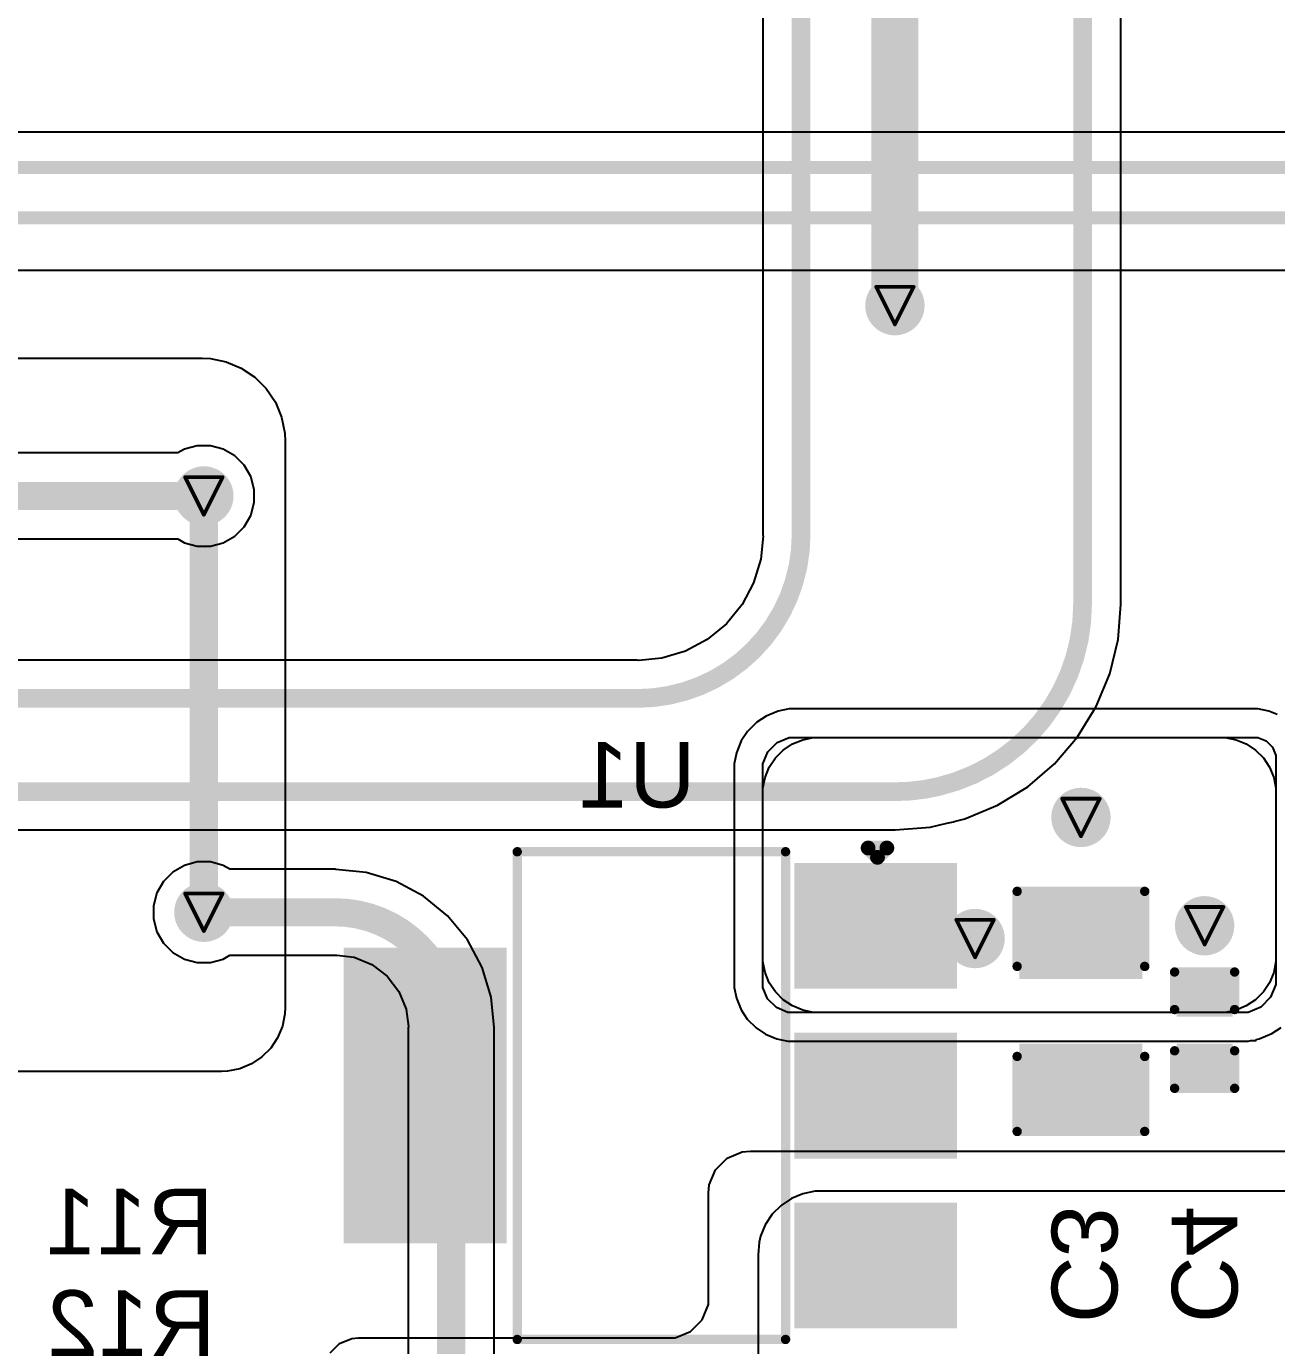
# Model space of a CAD drawing. Header units: inches. Extents: x -7 to 348, y -14 to 159.
# Drawn here: x 23.43 to 40.35, y 58.47 to 76.33 of the extents above; entities that cross this region are included whole.
import ezdxf

# ---------------------------------------------------------------- set-up
doc = ezdxf.new("R2010")
doc.units = ezdxf.units.IN
for name, color, linetype in [('Bottom Layer', 5, 'Continuous'), ('Bottom Overlay', 54, 'Continuous'), ('Bottom Paste', 16, 'Continuous'), ('Bottom Solder', 6, 'Continuous'), ('Drill Drawing', 1, 'Continuous'), ('Top Layer', 1, 'Continuous'), ('Via Holes', 16, 'Continuous')]:
    doc.layers.add(name, color=color, linetype=linetype)
doc.styles.add('Arial', font='', dxfattribs={"height": 0.2})
doc.styles.get('Arial').set_extended_font_data('Arial')

msp = doc.modelspace()

# ---------------------------------------------------------------- hatches: boundary and pattern name
at = {"layer": 'Bottom Layer'}
h = msp.add_hatch(color=5, dxfattribs=at)
edge = h.paths.add_edge_path()
edge.add_arc((35.18600532, 72.55207994), 0.2999994, 0, 360)
h = msp.add_hatch(color=5, dxfattribs=at)
edge = h.paths.add_edge_path()
edge.add_arc((25.8318, 69.9755141), 0.2999994, 0, 360)
h = msp.add_hatch(color=5, dxfattribs=at)
edge = h.paths.add_edge_path()
edge.add_arc((37.70402924, 65.62258656), 0.2999994, 0, 360)
for points in [[(35.9268649, 64.90591158999999), (35.9268649, 63.40591204999999), (33.92686382, 63.40591204999999), (33.92686382, 64.90591158999999)], [(38.46602924, 64.51999796), (38.46602924, 63.50399795999999), (36.94202924, 63.50399795999999), (36.94202924, 64.51999796)], [(29.8268771, 63.75591643), (29.8268771, 59.95591641), (27.82687602, 59.95591641), (27.82687602, 63.75591643)], [(39.69569911999999, 62.98330304), (39.06069912, 62.98330304), (39.06069912, 63.44050304), (39.69569911999999, 63.44050304)], [(35.92688522, 62.60591873), (35.92688522, 61.10591918999999), (33.92688414, 61.10591918999999), (33.92688414, 62.60591873)], [(38.46603686, 62.48799542), (38.46603686, 61.47199542), (36.94203686, 61.47199542), (36.94203686, 62.48799542)], [(39.69569911999999, 62.04349796), (39.06069912, 62.04349796), (39.06069912, 62.50069796), (39.69569911999999, 62.50069796)], [(35.92687506, 60.30591317), (35.92687506, 58.80591363), (33.92687398, 58.80591363), (33.92687398, 60.30591317)]]:
    msp.add_hatch(color=5, dxfattribs=at).paths.add_polyline_path(points)
h = msp.add_hatch(color=5, dxfattribs=at)
edge = h.paths.add_edge_path()
edge.add_arc((25.8318, 64.3382), 0.2999994, 0, 360)
h = msp.add_hatch(color=5, dxfattribs=at)
edge = h.paths.add_edge_path()
edge.add_arc((39.37819912, 64.15591182), 0.2999994, 0, 360)
h = msp.add_hatch(color=5, dxfattribs=at)
edge = h.paths.add_edge_path()
edge.add_arc((36.27119999999999, 63.9826), 0.2999994, 0, 360)
at = {"layer": 'Bottom Paste'}
for points in [[(35.9268649, 64.90591158999999), (35.9268649, 63.40591204999999), (33.92686382, 63.40591204999999), (33.92686382, 64.90591158999999)], [(38.46602924, 64.51999796), (38.46602924, 63.50399795999999), (36.94202924, 63.50399795999999), (36.94202924, 64.51999796)], [(29.8268771, 63.75591643), (29.8268771, 59.95591641), (27.82687602, 59.95591641), (27.82687602, 63.75591643)], [(39.69569911999999, 62.98330304), (39.06069912, 62.98330304), (39.06069912, 63.44050304), (39.69569911999999, 63.44050304)], [(35.92688522, 62.60591873), (35.92688522, 61.10591918999999), (33.92688414, 61.10591918999999), (33.92688414, 62.60591873)], [(38.46603686, 62.48799542), (38.46603686, 61.47199542), (36.94203686, 61.47199542), (36.94203686, 62.48799542)], [(39.69569911999999, 62.04349796), (39.06069912, 62.04349796), (39.06069912, 62.50069796), (39.69569911999999, 62.50069796)], [(35.92687506, 60.30591317), (35.92687506, 58.80591363), (33.92687398, 58.80591363), (33.92687398, 60.30591317)]]:
    msp.add_hatch(color=16, dxfattribs=at).paths.add_polyline_path(points)
at = {"layer": 'Bottom Solder'}
h = msp.add_hatch(color=6, dxfattribs=at)
edge = h.paths.add_edge_path()
edge.add_arc((35.18600532, 72.55207994), 0.4015993999999999, 0, 360)
h = msp.add_hatch(color=6, dxfattribs=at)
edge = h.paths.add_edge_path()
edge.add_arc((25.8318, 69.9755141), 0.4015993999999999, 0, 360)
h = msp.add_hatch(color=6, dxfattribs=at)
edge = h.paths.add_edge_path()
edge.add_arc((37.70402924, 65.62258656), 0.4015993999999999, 0, 360)
for points in [[(36.0284649, 65.00751159), (36.0284649, 63.30431204999999), (33.82526382, 63.30431204999999), (33.82526382, 65.00751159)], [(38.5360291, 64.58999782), (38.5360291, 63.4339981), (36.87202937999999, 63.4339981), (36.87202937999999, 64.58999782)], [(29.9284771, 63.85751643), (29.9284771, 59.85431641), (27.72527602, 59.85431641), (27.72527602, 63.85751643)], [(39.755699, 62.92330316), (39.00069924, 62.92330316), (39.00069924, 63.50050292), (39.755699, 63.50050292)], [(36.02848522, 62.70751873), (36.02848522, 61.00431919), (33.82528414, 61.00431919), (33.82528414, 62.70751873)], [(38.53603672, 62.55799528), (38.53603672, 61.40199556), (36.872037, 61.40199556), (36.872037, 62.55799528)], [(39.755699, 61.98349808), (39.00069924, 61.98349808), (39.00069924, 62.56069784), (39.755699, 62.56069784)], [(36.02847506, 60.40751316999999), (36.02847506, 58.70431363), (33.82527398, 58.70431363), (33.82527398, 60.40751316999999)]]:
    msp.add_hatch(color=6, dxfattribs=at).paths.add_polyline_path(points)
h = msp.add_hatch(color=6, dxfattribs=at)
edge = h.paths.add_edge_path()
edge.add_arc((25.8318, 64.3382), 0.4015993999999999, 0, 360)
h = msp.add_hatch(color=6, dxfattribs=at)
edge = h.paths.add_edge_path()
edge.add_arc((39.37819912, 64.15591182), 0.4015993999999999, 0, 360)
h = msp.add_hatch(color=6, dxfattribs=at)
edge = h.paths.add_edge_path()
edge.add_arc((36.27119999999999, 63.9826), 0.4015993999999999, 0, 360)
at = {"layer": 'Top Layer'}
h = msp.add_hatch(color=1, dxfattribs=at)
edge = h.paths.add_edge_path()
edge.add_arc((35.18600532, 72.55207994), 0.2999994, 0, 360)
h = msp.add_hatch(color=1, dxfattribs=at)
edge = h.paths.add_edge_path()
edge.add_arc((25.8318, 69.9755141), 0.2999994, 0, 360)
h = msp.add_hatch(color=1, dxfattribs=at)
edge = h.paths.add_edge_path()
edge.add_arc((37.70402924, 65.62258656), 0.2999994, 0, 360)
h = msp.add_hatch(color=1, dxfattribs=at)
edge = h.paths.add_edge_path()
edge.add_arc((25.8318, 64.3382), 0.2999994, 0, 360)
h = msp.add_hatch(color=1, dxfattribs=at)
edge = h.paths.add_edge_path()
edge.add_arc((39.37819912, 64.15591182), 0.2999994, 0, 360)
h = msp.add_hatch(color=1, dxfattribs=at)
edge = h.paths.add_edge_path()
edge.add_arc((36.27119999999999, 63.9826), 0.2999994, 0, 360)
at = {"layer": 'Via Holes'}
h = msp.add_hatch(color=7, dxfattribs=at)
edge = h.paths.add_edge_path()
edge.add_arc((35.18600532, 72.55207994), 0.1499997, 0, 360)
h = msp.add_hatch(color=7, dxfattribs=at)
edge = h.paths.add_edge_path()
edge.add_arc((25.8318, 69.9755141), 0.1499997, 0, 360)
h = msp.add_hatch(color=7, dxfattribs=at)
edge = h.paths.add_edge_path()
edge.add_arc((37.70402924, 65.62258656), 0.1499997, 0, 360)
h = msp.add_hatch(color=7, dxfattribs=at)
edge = h.paths.add_edge_path()
edge.add_arc((25.8318, 64.3382), 0.1499997, 0, 360)
h = msp.add_hatch(color=7, dxfattribs=at)
edge = h.paths.add_edge_path()
edge.add_arc((36.27119999999999, 63.9826), 0.1499997, 0, 360)
h = msp.add_hatch(color=7, dxfattribs=at)
edge = h.paths.add_edge_path()
edge.add_arc((39.37819912, 64.15591182), 0.1499997, 0, 360)

# ---------------------------------------------------------------- linework, layer by layer
at = {"layer": 'Bottom Layer'}
for p, q in [((73.29600784, 74.90110496), (10.34271236, 74.90110496)), ((43.36505678, 73.02994029999999), (-2.20068648, 73.02990474)), ((14.11923008, 71.84015096), (25.80960802, 71.84012555999999)), ((25.80960802, 71.84012555999999), (25.91964336, 71.83474329999999)), ((25.91964336, 71.83474329999999), (26.13549256, 71.79184269999999)), ((26.13549256, 71.79184269999999), (26.3388221, 71.70764932)), ((26.3388221, 71.70764932), (26.52181132, 71.58539404)), ((26.52181132, 71.58539404), (26.67742696, 71.42978094)), ((26.67742696, 71.42978094), (26.79968224, 71.24679426)), ((26.79968224, 71.24679426), (26.8838807, 71.04346725999999)), ((26.8838807, 71.04346725999999), (26.92678384, 70.82761805999999)), ((26.92678384, 70.82761805999999), (26.93216864, 70.71758272)), ((26.93216864, 70.71758272), (26.93218388, 70.71759033999999)), ((26.93218388, 70.71759033999999), (26.93219404, 65.02798779999999)), ((33.44173398, 66.9959417), (33.31571188, 66.91173307999999)), ((33.60433716, 67.06329488), (33.44173398, 66.9959417)), ((33.75299828, 67.09286555999999), (33.60433716, 67.06329488)), ((40.09922638, 67.09286555999999), (33.75299828, 67.09286555999999)), ((40.2478875, 67.06329488), (40.09922638, 67.09286555999999)), ((40.3599142, 67.01689162), (40.2478875, 67.06329488)), ((33.31571188, 66.91173307999999), (33.19126204, 66.78728324)), ((33.10705088, 66.66125352), (33.03970278, 66.49865541999999)), ((33.19126204, 66.78728324), (33.10705088, 66.66125352)), ((33.4659478, 66.51259748), (33.59039764, 66.63704732000001)), ((33.59039764, 66.63704732000001), (33.75299828, 66.7044005)), ((33.75299828, 66.7044005), (40.09922638, 66.7044005)), ((33.799653, 66.61767474), (33.93832938, 66.67511684)), ((33.93832938, 66.67511684), (34.08554524, 66.7044005)), ((34.08554524, 66.7044005), (34.16059716, 66.7044005)), ((34.16059716, 66.7044005), (34.16059716, 66.7044005)), ((34.16059716, 66.7044005), (39.58139912, 66.7044005)), ((39.58139912, 66.7044005), (39.6564485, 66.7044005)), ((39.6564485, 66.7044005), (39.80366436, 66.67511684)), ((39.80366436, 66.67511684), (39.94234074, 66.61767474)), ((40.09922638, 66.7044005), (40.21125308, 66.65799724)), ((40.21125308, 66.65799724), (40.29699586, 66.57225446)), ((33.03970278, 66.49865541999999), (33.01013209999999, 66.34999684)), ((33.39859716, 66.34999684), (33.4659478, 66.51259748)), ((33.56871112, 66.42814501999999), (33.67485009999999, 66.534284)), ((33.67485009999999, 66.534284), (33.799653, 66.61767474)), ((39.94234074, 66.61767474), (40.06714364, 66.534284)), ((40.06714364, 66.534284), (40.17328261999999, 66.42814501999999)), ((40.29699586, 66.57225446), (40.34339912, 66.46022776)), ((40.34339912, 66.46022776), (40.34339912, 66.3996005)), ((33.01013209999999, 66.34999684), (33.01013209999999, 63.32184693999999)), ((33.39859716, 66.26199854), (33.39859716, 66.34999684)), ((33.42787828, 66.16466573999999), (33.48532038, 66.30334212)), ((33.48532038, 66.30334212), (33.56871112, 66.42814501999999)), ((40.17328261999999, 66.42814501999999), (40.25667336, 66.30334212)), ((40.25667336, 66.30334212), (40.31411546, 66.16466573999999)), ((40.34339912, 66.3996005), (40.34339912, 63.45320303999999)), ((33.39859716, 63.40591078), (33.39859716, 66.26199854)), ((33.39859716, 66.01744988), (33.42787828, 66.16466573999999)), ((40.31411546, 66.16466573999999), (40.34339912, 66.01744988)), ((33.39859716, 65.94240049999999), (33.39859716, 66.01744988)), ((33.39859716, 63.74530304), (33.39859716, 65.94240049999999)), ((40.34339912, 66.01744988), (40.34339912, 65.94240049999999)), ((40.34339912, 65.94240049999999), (40.34339912, 65.94240049999999)), ((40.34339912, 65.94240049999999), (40.34339912, 63.74530304)), ((26.93219404, 65.02798779999999), (26.93215594, 63.04676747999999)), ((33.39859716, 63.74530304), (33.39859716, 63.74530304)), ((33.39859716, 63.67025111999999), (33.39859716, 63.74530304)), ((33.42787828, 63.52303525999999), (33.39859716, 63.67025111999999)), ((40.34339912, 63.67025111999999), (40.31411546, 63.52303525999999)), ((40.34339912, 63.74530304), (40.34339912, 63.67025111999999)), ((33.48532038, 63.38435888), (33.42787828, 63.52303525999999)), ((40.31411546, 63.52303525999999), (40.25667336, 63.38435888)), ((40.34339912, 63.45320303999999), (40.34339912, 63.35973358)), ((33.01013209999999, 63.32184693999999), (33.03970023999999, 63.17319344)), ((33.39859716, 63.32184693999999), (33.39859716, 63.40591078)), ((33.46293282, 63.16652086), (33.39859716, 63.32184693999999)), ((33.56871112, 63.25955597999999), (33.48532038, 63.38435888)), ((33.67485009999999, 63.153417), (33.56871112, 63.25955597999999)), ((40.17328261999999, 63.25955597999999), (40.06714364, 63.153417)), ((40.25667336, 63.38435888), (40.17328261999999, 63.25955597999999)), ((40.34339912, 63.35973358), (40.27186002, 63.18702374)), ((33.03970023999999, 63.17319344), (33.1040359, 63.01786736)), ((33.58181498, 63.0476387), (33.46293282, 63.16652086)), ((33.799653, 63.07002626), (33.67485009999999, 63.153417)), ((33.93832938, 63.01258416), (33.799653, 63.07002626)), ((39.94234074, 63.07002626), (39.80366436, 63.01258416)), ((40.06714364, 63.153417), (39.94234074, 63.07002626)), ((40.27186002, 63.18702374), (40.13967588, 63.05483959999999)), ((26.92801066, 62.96211944), (26.89500336, 62.79607202)), ((26.93215594, 63.04676747999999), (26.92801066, 62.96211944)), ((33.1040359, 63.01786736), (33.18824198, 62.89184018)), ((33.18824198, 62.89184018), (33.3071343, 62.77294786)), ((33.73714106, 62.98330304), (33.58181498, 63.0476387)), ((39.96696604, 62.98330304), (33.73714106, 62.98330304)), ((34.08554524, 62.98330304), (33.93832938, 63.01258416)), ((34.16059716, 62.98330304), (34.08554524, 62.98330304)), ((39.58139912, 62.98330304), (34.16059716, 62.98330304)), ((39.6564485, 62.98330304), (39.58139912, 62.98330304)), ((39.58139912, 62.98330304), (39.58139912, 62.98330304)), ((39.80366436, 63.01258416), (39.6564485, 62.98330304)), ((40.13967588, 63.05483959999999), (39.96696604, 62.98330304)), ((26.89500336, 62.79607202), (26.83022828, 62.63965628)), ((33.3071343, 62.77294786), (33.43315639999999, 62.68874432)), ((40.28833192, 62.69594268), (40.4143591, 62.78015129999999)), ((26.83022828, 62.63965628), (26.7361797, 62.49888948)), ((33.43315639999999, 62.68874432), (33.58848756, 62.62440611999999)), ((33.58848756, 62.62440611999999), (33.73714106, 62.59483797999999)), ((33.73714106, 62.59483797999999), (39.96696604, 62.59483797999999)), ((39.96696604, 62.59483797999999), (40.00449454, 62.60230303999999)), ((40.00449454, 62.60230303999999), (40.07669912, 62.60230303999999)), ((40.07669912, 62.6166642), (40.11562207999999, 62.62440611999999)), ((40.07669912, 62.60230303999999), (40.07669912, 62.6166642)), ((40.11562207999999, 62.62440611999999), (40.28833192, 62.69594268)), ((26.61646696, 62.37917673999999), (26.47570016, 62.28512816)), ((26.7361797, 62.49888948), (26.61646696, 62.37917673999999)), ((26.06859912, 62.18320050000001), (23.19047686, 62.18314716)), ((26.153237, 62.18734577999999), (26.06858896, 62.18320050000001)), ((26.06858896, 62.18320050000001), (26.06859912, 62.18320050000001)), ((26.31928442, 62.22035308), (26.153237, 62.18734577999999)), ((26.47570016, 62.28512816), (26.31928442, 62.22035308)), ((32.91450618, 61.00980686), (33.12012426, 61.0949629)), ((33.12012426, 61.0949629), (33.23140419999999, 61.10590776)), ((33.23140419999999, 61.10590776), (33.23140674, 61.10591283999999)), ((33.23140674, 61.10591283999999), (37.87435656, 61.10591538)), ((37.87435656, 61.10591538), (43.43171146, 61.10591538)), ((32.75714048, 60.85243354), (32.91450618, 61.00980686)), ((32.6719946, 60.64681292), (32.75714048, 60.85243354)), ((32.66105482, 60.53553298), (32.6719946, 60.64681292)), ((34.10648246, 60.55990936), (33.94071698, 60.5269427)), ((34.19098826, 60.55990428), (34.10648246, 60.55990936)), ((49.4850801, 60.55990174), (34.19098826, 60.55990428)), ((32.6610472, 59.13731377999999), (32.66105482, 60.53553298)), ((33.78456794, 60.46226922), (33.64403736, 60.36837303999999)), ((33.94071698, 60.5269427), (33.78456794, 60.46226922)), ((33.52452782, 60.24886349999999), (33.43063164, 60.10833292)), ((33.64403736, 60.36837303999999), (33.52452782, 60.24886349999999)), ((33.43063164, 60.10833292), (33.36595816, 59.95218388)), ((33.3501365, 59.87261583999999), (33.33299912, 59.70190751999999)), ((33.36595816, 59.95218388), (33.3501365, 59.87261583999999)), ((33.33299912, 59.70190751999999), (33.33299912, 54.70150604)), ((32.66104212, 59.13731124), (32.6610472, 59.13731377999999)), ((32.66105482, 59.02573158), (32.66104212, 59.13731124)), ((32.57566764, 58.81955978), (32.66105482, 59.02573158)), ((32.41787014, 58.66176482), (32.57566764, 58.81955978)), ((32.2116958, 58.57638272), (32.41787014, 58.66176482)), ((27.54262461999999, 58.37320558), (27.66877118, 58.49935468)), ((27.66877118, 58.49935468), (27.83359432, 58.56761718)), ((27.83359432, 58.56761718), (27.92279658, 58.57639287999999)), ((27.92279658, 58.57639287999999), (27.92279912, 58.57639795999999)), ((27.92279912, 58.57639795999999), (32.10011614, 58.57640049999999)), ((32.10011614, 58.57640049999999), (32.2116958, 58.57638272))]:
    msp.add_line(p, q, dxfattribs=at)
for points, const_width in [([(9.85873568, 74.422), (73.29600784, 74.422)], 0.1778), ([(11.12734884, 73.74020049999999), (56.082438, 73.74020049999999)], 0.1778), ([(25.8318, 64.3382), (25.8318, 69.9755141)], 0.3809999999999999)]:
    msp.add_lwpolyline(points, dxfattribs=dict(at, const_width=const_width))
at = {"layer": 'Bottom Layer', "const_width": 0.1905}
for points in [[(25.73655, 69.9755141, 1), (25.92705, 69.9755141, 1)], [(25.73655, 64.3382, 1), (25.92705, 64.3382, 1)]]:
    msp.add_lwpolyline(points, format="xyb", close=True, dxfattribs=at)
at = {"layer": 'Bottom Overlay'}
for points, const_width in [([(30.07346792, 65.15791896), (30.07347046, 58.55391388)], 0.127), ([(30.07346792, 65.15791896), (33.705673, 65.15791642)], 0.127), ([(33.70566538, 58.55391896), (33.705673, 65.15791642)], 0.127), ([(34.82326538, 65.20873166), (34.95027046, 65.08172404)], 0.1999996), ([(34.82326538, 65.20873166), (35.07726284, 65.20871642)], 0.1999996), ([(34.95027046, 65.08172404), (35.07726284, 65.20871642)], 0.1999996), ([(36.8404267, 64.62159034), (38.56761907999999, 64.62159288)], 0.127), ([(36.8404267, 64.62159034), (36.84043432, 63.60560049999999)], 0.127), ([(38.56761907999999, 64.62159288), (38.56763178, 63.60560304)], 0.127), ([(38.97179912, 63.5294005), (39.7845915, 63.52940812)], 0.127), ([(38.97179912, 63.02140812), (38.97179912, 63.5294005)], 0.127), ([(39.7845915, 63.52940812), (39.78459658, 63.02140557999999)], 0.127), ([(38.97179404, 62.46258779999999), (38.97179658, 61.95459542)], 0.127), ([(39.78458388, 62.46259796), (39.78459912, 61.95460558)], 0.127), ([(36.84042416, 62.38639034), (36.8404267, 61.37040304)], 0.127), ([(38.56763432, 61.37038271999999), (38.56764194, 62.38639034)], 0.127), ([(38.97179658, 61.95459542), (39.78459912, 61.95460558)], 0.127), ([(36.8404267, 61.37040304), (38.56763432, 61.37038271999999)], 0.127), ([(30.07347046, 58.55391388), (33.70566538, 58.55391896)], 0.127)]:
    msp.add_lwpolyline(points, dxfattribs=dict(at, const_width=const_width))
for points, const_width in [([(30.04171792, 65.15791896, 1), (30.10521792, 65.15791896, 1)], 0.0635), ([(30.04171792, 65.15791896, 1), (30.10521792, 65.15791896, 1)], 0.0635), ([(33.67392299999999, 65.15791642, 1), (33.73742299999999, 65.15791642, 1)], 0.0635), ([(33.67392299999999, 65.15791642, 1), (33.73742299999999, 65.15791642, 1)], 0.0635), ([(34.77326548, 65.20873166, 1), (34.87326528, 65.20873166, 1)], 0.0999998), ([(34.77326548, 65.20873166, 1), (34.87326528, 65.20873166, 1)], 0.0999998), ([(35.02726293999999, 65.20871642, 1), (35.12726274, 65.20871642, 1)], 0.0999998), ([(35.02726293999999, 65.20871642, 1), (35.12726274, 65.20871642, 1)], 0.0999998), ([(34.90027056, 65.08172404, 1), (35.00027036, 65.08172404, 1)], 0.0999998), ([(34.90027056, 65.08172404, 1), (35.00027036, 65.08172404, 1)], 0.0999998), ([(36.8086767, 64.62159034, 1), (36.8721767, 64.62159034, 1)], 0.0635), ([(36.8086767, 64.62159034, 1), (36.8721767, 64.62159034, 1)], 0.0635), ([(38.53586908, 64.62159288, 1), (38.59936908, 64.62159288, 1)], 0.0635), ([(38.53586908, 64.62159288, 1), (38.59936908, 64.62159288, 1)], 0.0635), ([(36.80868432, 63.60560049999999, 1), (36.87218432, 63.60560049999999, 1)], 0.0635), ([(38.53588178, 63.60560304, 1), (38.59938177999999, 63.60560304, 1)], 0.0635), ([(38.94004912, 63.5294005, 1), (39.00354912, 63.5294005, 1)], 0.0635), ([(38.94004912, 63.5294005, 1), (39.00354912, 63.5294005, 1)], 0.0635), ([(39.7528415, 63.52940812, 1), (39.8163415, 63.52940812, 1)], 0.0635), ([(39.7528415, 63.52940812, 1), (39.8163415, 63.52940812, 1)], 0.0635), ([(38.94004912, 63.02140812, 1), (39.00354912, 63.02140812, 1)], 0.0635), ([(39.75284658, 63.02140557999999, 1), (39.81634657999999, 63.02140557999999, 1)], 0.0635), ([(38.94004404, 62.46258779999999, 1), (39.00354404, 62.46258779999999, 1)], 0.0635), ([(39.75283388, 62.46259796, 1), (39.81633388, 62.46259796, 1)], 0.0635), ([(36.80867416, 62.38639034, 1), (36.87217416, 62.38639034, 1)], 0.0635), ([(38.53589194, 62.38639034, 1), (38.59939194, 62.38639034, 1)], 0.0635), ([(38.94004657999999, 61.95459542, 1), (39.00354658, 61.95459542, 1)], 0.0635), ([(38.94004657999999, 61.95459542, 1), (39.00354658, 61.95459542, 1)], 0.0635), ([(39.75284912, 61.95460558, 1), (39.81634912, 61.95460558, 1)], 0.0635), ([(39.75284912, 61.95460558, 1), (39.81634912, 61.95460558, 1)], 0.0635), ([(36.8086767, 61.37040304, 1), (36.8721767, 61.37040304, 1)], 0.0635), ([(36.8086767, 61.37040304, 1), (36.8721767, 61.37040304, 1)], 0.0635), ([(38.53588432, 61.37038271999999, 1), (38.59938432, 61.37038271999999, 1)], 0.0635), ([(38.53588432, 61.37038271999999, 1), (38.59938432, 61.37038271999999, 1)], 0.0635), ([(30.04172046, 58.55391388, 1), (30.10522046, 58.55391388, 1)], 0.0635), ([(30.04172046, 58.55391388, 1), (30.10522046, 58.55391388, 1)], 0.0635), ([(33.67391538, 58.55391896, 1), (33.73741537999999, 58.55391896, 1)], 0.0635), ([(33.67391538, 58.55391896, 1), (33.73741537999999, 58.55391896, 1)], 0.0635)]:
    msp.add_lwpolyline(points, format="xyb", close=True, dxfattribs=dict(at, const_width=const_width))
at = {"layer": 'Drill Drawing', "const_width": 0.0508}
for points in [[(34.93200532, 72.80607993999999), (35.44000532, 72.80607993999999)], [(34.93200532, 72.80607993999999), (35.18600532, 72.29807994)], [(35.18600532, 72.29807994), (35.44000532, 72.80607993999999)], [(25.5778, 70.22951409999999), (26.0858, 70.22951409999999)], [(25.5778, 70.22951409999999), (25.8318, 69.7215141)], [(25.8318, 69.7215141), (26.0858, 70.22951409999999)], [(37.45002923999999, 65.87658655999999), (37.95802923999999, 65.87658655999999)], [(37.45002923999999, 65.87658655999999), (37.70402924, 65.36858656)], [(37.70402924, 65.36858656), (37.95802923999999, 65.87658655999999)], [(25.5778, 64.5922), (26.0858, 64.5922)], [(25.5778, 64.5922), (25.8318, 64.0842)], [(25.8318, 64.0842), (26.0858, 64.5922)], [(39.12419912, 64.40991182), (39.63219912, 64.40991182)], [(39.12419912, 64.40991182), (39.37819912, 63.90191182)], [(39.37819912, 63.90191182), (39.63219912, 64.40991182)], [(36.0172, 64.2366), (36.5252, 64.2366)], [(36.0172, 64.2366), (36.27119999999999, 63.72859999999999)], [(36.27119999999999, 63.72859999999999), (36.5252, 64.2366)]]:
    msp.add_lwpolyline(points, dxfattribs=at)
at = {"layer": 'Drill Drawing', "const_width": 0.0254}
for points in [[(34.91930532, 72.80607993999999, 1), (34.94470532, 72.80607993999999, 1)], [(34.91930532, 72.80607993999999, 1), (34.94470532, 72.80607993999999, 1)], [(35.42730531999999, 72.80607993999999, 1), (35.45270532, 72.80607993999999, 1)], [(35.42730531999999, 72.80607993999999, 1), (35.45270532, 72.80607993999999, 1)], [(35.17330532, 72.29807994, 1), (35.19870531999999, 72.29807994, 1)], [(35.17330532, 72.29807994, 1), (35.19870531999999, 72.29807994, 1)], [(25.5651, 70.22951409999999, 1), (25.5905, 70.22951409999999, 1)], [(25.5651, 70.22951409999999, 1), (25.5905, 70.22951409999999, 1)], [(26.0731, 70.22951409999999, 1), (26.0985, 70.22951409999999, 1)], [(26.0731, 70.22951409999999, 1), (26.0985, 70.22951409999999, 1)], [(25.8191, 69.7215141, 1), (25.8445, 69.7215141, 1)], [(25.8191, 69.7215141, 1), (25.8445, 69.7215141, 1)], [(37.43732924, 65.87658655999999, 1), (37.46272924, 65.87658655999999, 1)], [(37.43732924, 65.87658655999999, 1), (37.46272924, 65.87658655999999, 1)], [(37.94532924, 65.87658655999999, 1), (37.97072924, 65.87658655999999, 1)], [(37.94532924, 65.87658655999999, 1), (37.97072924, 65.87658655999999, 1)], [(37.69132923999999, 65.36858656, 1), (37.71672924, 65.36858656, 1)], [(37.69132923999999, 65.36858656, 1), (37.71672924, 65.36858656, 1)], [(25.5651, 64.5922, 1), (25.5905, 64.5922, 1)], [(25.5651, 64.5922, 1), (25.5905, 64.5922, 1)], [(26.0731, 64.5922, 1), (26.0985, 64.5922, 1)], [(26.0731, 64.5922, 1), (26.0985, 64.5922, 1)], [(39.11149912, 64.40991182, 1), (39.13689912, 64.40991182, 1)], [(39.11149912, 64.40991182, 1), (39.13689912, 64.40991182, 1)], [(39.61949912, 64.40991182, 1), (39.64489912, 64.40991182, 1)], [(39.61949912, 64.40991182, 1), (39.64489912, 64.40991182, 1)], [(36.0045, 64.2366, 1), (36.0299, 64.2366, 1)], [(36.0045, 64.2366, 1), (36.0299, 64.2366, 1)], [(36.5125, 64.2366, 1), (36.53789999999999, 64.2366, 1)], [(36.5125, 64.2366, 1), (36.53789999999999, 64.2366, 1)], [(25.8191, 64.0842, 1), (25.8445, 64.0842, 1)], [(25.8191, 64.0842, 1), (25.8445, 64.0842, 1)], [(39.36549912, 63.90191182, 1), (39.39089911999999, 63.90191182, 1)], [(39.36549912, 63.90191182, 1), (39.39089911999999, 63.90191182, 1)], [(36.2585, 63.72859999999999, 1), (36.2839, 63.72859999999999, 1)], [(36.2585, 63.72859999999999, 1), (36.2839, 63.72859999999999, 1)]]:
    msp.add_lwpolyline(points, format="xyb", close=True, dxfattribs=at)
at = {"layer": 'Top Layer'}
for p, q in [((33.3980536, 108.37700194), (33.3980536, 69.45060532)), ((38.24395704, 68.51088913999999), (38.24395704, 108.37700194)), ((25.56894302, 70.61010516), (25.4790575, 70.55821042)), ((25.74214562, 70.6565135), (25.56894302, 70.61010516)), ((25.92145438, 70.6565135), (25.74214562, 70.6565135)), ((26.09465698, 70.61010516), (25.92145438, 70.6565135)), ((26.24994496, 70.52045078), (26.09465698, 70.61010516)), ((25.4790575, 70.55821042), (12.84371574, 70.55821042)), ((26.37673668, 70.39365906), (26.24994496, 70.52045078)), ((26.46639106, 70.23837108), (26.37673668, 70.39365906)), ((26.5127994, 70.06516848), (26.46639106, 70.23837108)), ((26.5127994, 69.88585972), (26.5127994, 70.06516848)), ((26.46639106, 69.71265711999999), (26.5127994, 69.88585972)), ((26.37673668, 69.55736914), (26.46639106, 69.71265711999999)), ((26.24994496, 69.43057742), (26.37673668, 69.55736914)), ((12.84371574, 69.39281778), (25.4790575, 69.39281778)), ((25.4790575, 69.39281778), (25.56894302, 69.34092303999999)), ((25.56894302, 69.34092303999999), (25.74214562, 69.2945147)), ((25.92145438, 69.2945147), (26.09465698, 69.34092303999999)), ((26.09465698, 69.34092303999999), (26.24994496, 69.43057742)), ((33.40170358, 69.43225127999999), (33.37076384, 69.11811169999999)), ((33.3980536, 69.45060532), (33.40170358, 69.43225127999999)), ((25.74214562, 69.2945147), (25.82269664, 69.2945147)), ((25.82269664, 69.2945147), (25.8318, 69.29270368)), ((25.8318, 69.29270368), (25.84090336, 69.2945147)), ((25.84090336, 69.2945147), (25.92145438, 69.2945147)), ((33.37076384, 69.11811169999999), (33.27377902, 68.79839428)), ((33.27377902, 68.79839428), (33.11628378, 68.50373904)), ((33.11628378, 68.50373904), (32.90433093999999, 68.24547438)), ((38.20578845999999, 68.03260205999999), (38.24308582, 68.50651526)), ((38.24308582, 68.50651526), (38.24395704, 68.51088913999999)), ((32.90433093999999, 68.24547438), (32.64606628, 68.03352154)), ((32.64606628, 68.03352154), (32.35141104, 67.87602629999999)), ((38.09378969999999, 67.56609295999999), (38.20578845999999, 68.03260205999999)), ((31.6992, 67.75175171999999), (9.159019019999999, 67.75175171999999)), ((31.71755404, 67.74810174), (31.6992, 67.75175171999999)), ((32.03169362, 67.77904148), (31.71755404, 67.74810174)), ((32.35141104, 67.87602629999999), (32.03169362, 67.77904148)), ((37.91019088, 67.12284772), (38.09378969999999, 67.56609295999999)), ((37.65951574, 66.71377817999999), (37.91019088, 67.12284772)), ((37.3479314, 66.34896306), (37.65951574, 66.71377817999999)), ((36.98311628, 66.03737871999999), (37.3479314, 66.34896306)), ((36.57404673999999, 65.78670358), (36.98311628, 66.03737871999999)), ((36.1308015, 65.60310476), (36.57404673999999, 65.78670358)), ((35.88849312, 65.54493114), (35.9777665, 65.56268827999999)), ((35.9777665, 65.56268827999999), (35.98635424, 65.56842614)), ((35.98635424, 65.56842614), (36.1308015, 65.60310476)), ((7.76923008, 65.45293742), (35.18600532, 65.45293742)), ((35.18600532, 65.45293742), (35.1903792, 65.45380863999999)), ((35.1903792, 65.45380863999999), (35.6642924, 65.491106)), ((35.6642924, 65.491106), (35.88849312, 65.54493114)), ((25.41365503999999, 64.88313667999999), (25.28686332, 64.75634495999999)), ((25.56894302, 64.97279105999999), (25.41365503999999, 64.88313667999999)), ((25.74214562, 65.01919939999999), (25.56894302, 64.97279105999999)), ((25.92145438, 65.01919939999999), (25.74214562, 65.01919939999999)), ((26.09465698, 64.97279105999999), (25.92145438, 65.01919939999999)), ((26.1845425, 64.92089632), (26.09465698, 64.97279105999999)), ((27.6098, 64.92089632), (26.1845425, 64.92089632)), ((27.61812104, 64.91924024), (27.6098, 64.92089632)), ((28.02958072, 64.87871708), (27.61812104, 64.91924024)), ((28.43322736, 64.75627130000001), (28.02958072, 64.87871708)), ((25.28686332, 64.75634495999999), (25.19720894, 64.60105698)), ((28.80523068, 64.55742993999999), (28.43322736, 64.75627130000001)), ((25.19720894, 64.60105698), (25.1508006, 64.42785438)), ((29.13129556, 64.28983586), (28.80523068, 64.55742993999999)), ((25.1508006, 64.42785438), (25.1508006, 64.24854561999999)), ((25.1508006, 64.24854561999999), (25.19720894, 64.07534302)), ((29.39888964, 63.96377098), (29.13129556, 64.28983586)), ((25.19720894, 64.07534302), (25.28686332, 63.92005503999999)), ((29.597731, 63.59176766), (29.39888964, 63.96377098)), ((25.28686332, 63.92005503999999), (25.41365503999999, 63.79326331999999)), ((25.41365503999999, 63.79326331999999), (25.56894302, 63.70360894)), ((25.56894302, 63.70360894), (25.74214562, 63.6572006)), ((25.74214562, 63.6572006), (25.92145438, 63.6572006)), ((25.92145438, 63.6572006), (26.09465698, 63.70360894)), ((26.09465698, 63.70360894), (26.1845425, 63.75550368)), ((26.1845425, 63.75550368), (27.6098, 63.75550368)), ((27.6098, 63.75550368), (27.6309836, 63.75971754)), ((27.6309836, 63.75971754), (27.86710962, 63.72863048)), ((27.86710962, 63.72863048), (28.10688308, 63.62931394)), ((28.10688308, 63.62931394), (28.31278056, 63.47132086)), ((28.31278056, 63.47132086), (28.47077364, 63.26542338)), ((29.72017678, 63.18812102), (29.597731, 63.59176766)), ((28.47077364, 63.26542338), (28.57009018, 63.02564991999999)), ((29.76069994, 62.77666134), (29.72017678, 63.18812102)), ((28.57009018, 63.02564991999999), (28.60117724, 62.7895239)), ((28.60117724, 62.7895239), (28.59696338, 62.7683403)), ((28.59696338, 62.7683403), (28.59696338, 50.04103022)), ((29.76235602, 62.7683403), (29.76069994, 62.77666134)), ((29.76235602, 50.04103022), (29.76235602, 62.7683403))]:
    msp.add_line(p, q, dxfattribs=at)
for points, const_width in [([(35.18600532, 72.56271238), (35.18600532, 109.55800034)], 0.635), ([(33.91600532, 69.45060532), (33.91600532, 109.55800034)], 0.254), ([(37.72600532, 68.51088913999999), (37.72600532, 109.55800034)], 0.254), ([(12.49097324, 69.9755141), (25.7316859, 69.9755141)], 0.3809999999999999), ([(25.7316859, 69.9755141), (25.8318, 69.8754)], 0.3809999999999999), ([(9.159019019999999, 67.23379999999999), (31.6992, 67.23379999999999)], 0.254), ([(7.76923008, 65.97088914), (35.18600532, 65.97088914)], 0.254), ([(25.8318, 64.3382), (27.6098, 64.3382)], 0.3809999999999999), ([(29.17965969999999, 49.68828772), (29.17965969999999, 62.7683403)], 0.3809999999999999)]:
    msp.add_lwpolyline(points, dxfattribs=dict(at, const_width=const_width))
for points, const_width in [([(35.02725531999999, 72.56271238, 1), (35.34475532, 72.56271238, 1)], 0.3175), ([(25.6364359, 69.9755141, 1), (25.8269359, 69.9755141, 1)], 0.1905), ([(25.6364359, 69.9755141, 1), (25.8269359, 69.9755141, 1)], 0.1905), ([(25.73655, 69.8754, 1), (25.92705, 69.8754, 1)], 0.1905), ([(33.85250532, 69.45060532, 1), (33.97950531999999, 69.45060532, 1)], 0.127), ([(33.85250532, 69.45060532, 1), (33.97950531999999, 69.45060532, 1)], 0.127), ([(37.66250531999999, 68.51088913999999, 1), (37.78950532, 68.51088913999999, 1)], 0.127), ([(37.66250531999999, 68.51088913999999, 1), (37.78950532, 68.51088913999999, 1)], 0.127), ([(31.6357, 67.23379999999999, 1), (31.7627, 67.23379999999999, 1)], 0.127), ([(31.6357, 67.23379999999999, 1), (31.7627, 67.23379999999999, 1)], 0.127), ([(35.12250532, 65.97088914, 1), (35.24950532, 65.97088914, 1)], 0.127), ([(35.12250532, 65.97088914, 1), (35.24950532, 65.97088914, 1)], 0.127), ([(35.71605506, 66.04121411999999, 1), (35.84305506, 66.04121411999999, 1)], 0.127), ([(35.71605506, 66.04121411999999, 1), (35.84305506, 66.04121411999999, 1)], 0.127), ([(25.73655, 64.3382, 1), (25.92705, 64.3382, 1)], 0.1905), ([(27.51455, 64.3382, 1), (27.70505, 64.3382, 1)], 0.1905), ([(27.51455, 64.3382, 1), (27.70505, 64.3382, 1)], 0.1905), ([(29.0844097, 62.7683403, 1), (29.2749097, 62.7683403, 1)], 0.1905), ([(29.0844097, 62.7683403, 1), (29.2749097, 62.7683403, 1)], 0.1905)]:
    msp.add_lwpolyline(points, format="xyb", close=True, dxfattribs=dict(at, const_width=const_width))
for points, const_width in [([(33.91600532, 69.45060532, -0.4142135623730951), (31.6992, 67.23379999999999)], 0.254), ([(37.72600532, 68.51088913999999, -0.3467019302941211), (35.77955506, 66.04121411999999)], 0.254), ([(35.77955506, 66.04121411999999, -0.0590338596801981), (35.18600532, 65.97088914)], 0.254), ([(27.6098, 64.3382, -0.4142135623730951), (29.17965969999999, 62.7683403)], 0.3809999999999999)]:
    msp.add_lwpolyline(points, format="xyb", dxfattribs=dict(at, const_width=const_width))

# ---------------------------------------------------------------- texts
at = {"layer": 'Bottom Overlay', "style": 'Arial', "text_generation_flag": 2}
for s, p in [('U1', (32.48531475999999, 65.75670871999999)), ('R11', (25.96472328, 59.70568449999999)), ('R12', (25.9878957, 58.33068598))]:
    msp.add_text(s, height=0.889, dxfattribs=at).set_placement(p)
for s, p in [('C3', (37.3082439, 58.77560762)), ('C4', (38.9338439, 58.77560762))]:
    msp.add_text(s, height=0.889, rotation=270, dxfattribs=at).set_placement(p)

doc.saveas('drawing.dxf')
